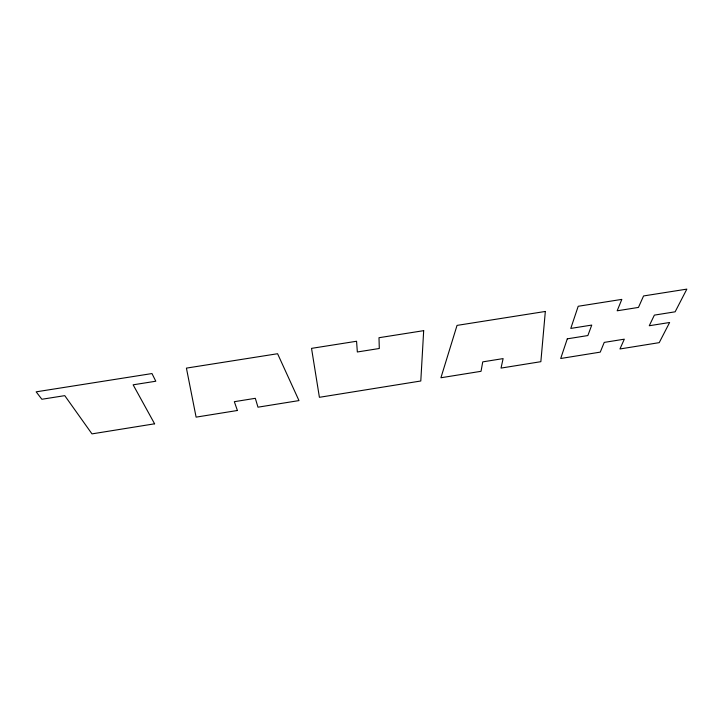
<?xml version="1.0" encoding="UTF-8"?>
<svg xmlns="http://www.w3.org/2000/svg" width="723" height="723" viewBox="0 0 723 723"><rect width="100%" height="100%" fill="white"/><g stroke="black" fill="none" stroke-linecap="round" stroke-linejoin="round"><path stroke-width="1.08" d="M423.678 330.664L420.795 380.994L319.403 397.307L311.532 348.369L356.566 341.256L357.334 351.984L379.295 348.495L378.997 337.713L423.678 330.664M545.332 311.459L540.858 361.681L501.03 368.088L503.118 358.599L482.738 361.871L481.039 371.306L440.922 377.758L457.035 325.395L545.332 311.459M567.293 338.834L560.705 358.491L600.253 352.128L604.238 342.395L624.311 339.177L619.954 348.965L659.222 342.648L669.625 322.494L649.263 325.748L654.369 315.12L675.137 311.812L686.85 289.119L643.56 295.951L638.454 307.42L617.162 310.791L621.834 299.385L578.201 306.272L570.781 328.414L591.757 325.079L587.862 335.553L567.293 338.834M154.605 423.805L91.975 433.881L64.763 395.644L41.853 399.268L36.15 391.839L151.975 373.556L155.807 381.229L133.131 384.817L154.605 423.805M237.406 410.492L196.105 417.135L186.417 368.115L277.587 353.728L298.979 400.587L257.975 407.185L255.318 398.319L234.333 401.69L237.406 410.492"/></g></svg>
